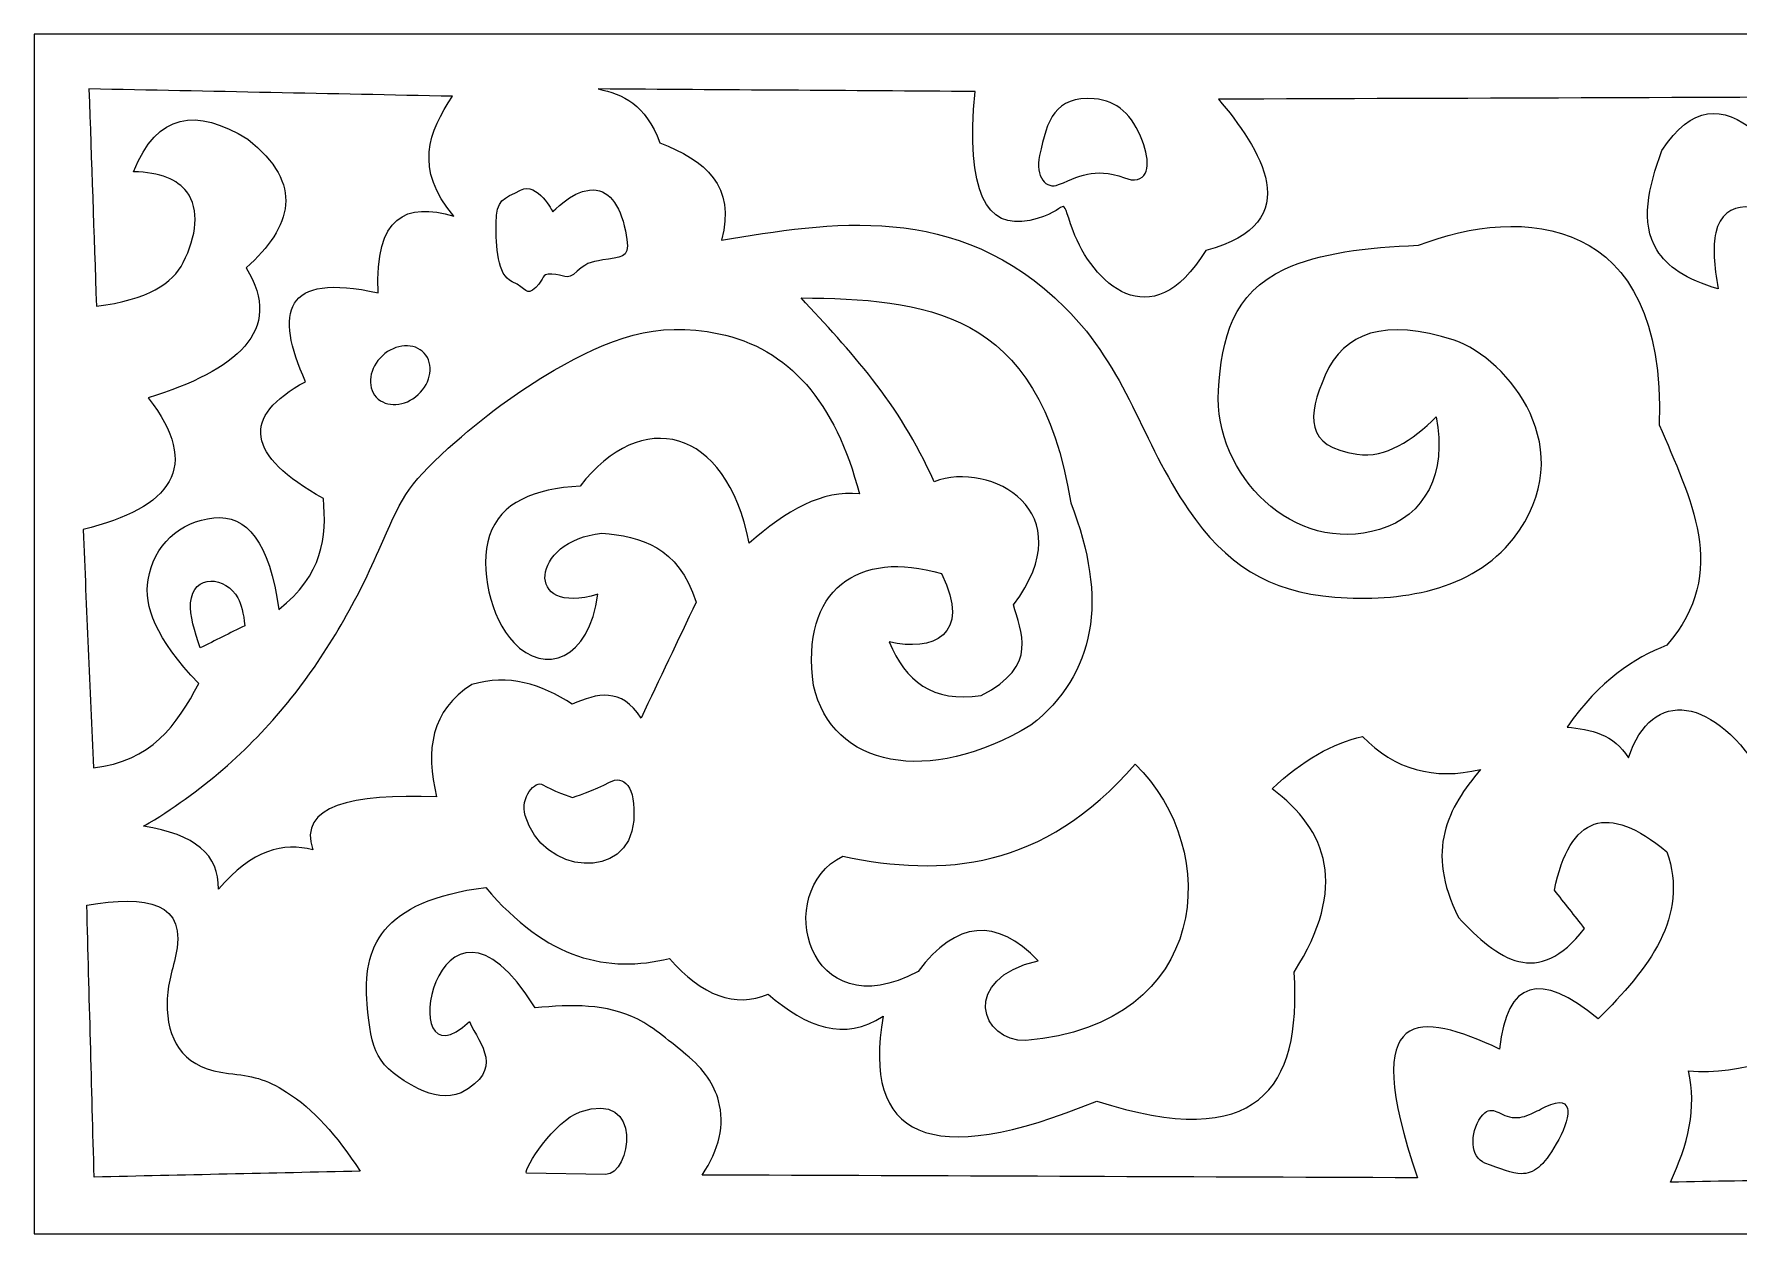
# Model space of a CAD drawing. Header units: centimetres. Extents: x -27.5 to -1.9, y -9.5 to -5.7.
# Drawn here: x -14.36 to -8.96, y -9.5 to -5.7 of the extents above; entities that cross this region are included whole.
import ezdxf

# ---------------------------------------------------------------- set-up
doc = ezdxf.new("R2010")
doc.units = ezdxf.units.CM
doc.header["$MEASUREMENT"] = 0
doc.layers.add('layer 1', color=7, linetype='Continuous')

msp = doc.modelspace()

# ---------------------------------------------------------------- linework, layer by layer
at = {"layer": 'layer 1', "color": 7, "lineweight": 9}
for points, knots in [([(-1.85082, -5.70121), (-1.85082, -5.70121), (-1.85082, -9.5), (-1.85082, -9.5), (-1.85082, -9.5), (-1.85082, -9.5), (-14.35874, -9.5), (-14.35874, -9.5), (-14.35874, -9.5), (-14.35874, -9.5), (-14.35874, -5.70121), (-14.35874, -5.70121), (-14.35874, -5.70121), (-14.35874, -5.70121), (-1.85082, -5.70121), (-1.85082, -5.70121)], [0, 0, 0, 0, 0.2, 0.2, 0.2, 0.2, 0.4, 0.4, 0.4, 0.4, 0.6, 0.6, 0.6, 0.6, 1, 1, 1, 1]), ([(-13.03441, -5.89807), (-13.10829, -6.01038), (-13.15702, -6.12737), (-13.02972, -6.27734), (-13.02972, -6.27734), (-13.18077, -6.23278), (-13.28093, -6.27802), (-13.26919, -6.52082), (-13.26919, -6.52082), (-13.57131, -6.45283), (-13.59792, -6.5824), (-13.4993, -6.80179), (-13.4993, -6.80179), (-13.70589, -6.91257), (-13.68708, -7.03585), (-13.44295, -7.17169), (-13.44295, -7.17169), (-13.43108, -7.29364), (-13.44506, -7.41339), (-13.58383, -7.52287), (-13.58383, -7.52287), (-13.61334, -7.30942), (-13.68513, -7.22237), (-13.78955, -7.23305), (-13.78955, -7.23305), (-13.89799, -7.24413), (-13.98057, -7.32032), (-13.99781, -7.42933), (-13.99781, -7.42933), (-14.01087, -7.51199), (-13.9752, -7.61412), (-13.83742, -7.757), (-13.83742, -7.757), (-13.90606, -7.88828), (-13.98891, -8.00542), (-14.17082, -8.02392), (-14.17082, -8.02392), (-14.18177, -7.7726), (-14.19274, -7.5213), (-14.20371, -7.27002), (-14.20371, -7.27002), (-13.9235, -7.20134), (-13.82643, -7.07176), (-13.99707, -6.85328), (-13.99707, -6.85328), (-13.71837, -6.76506), (-13.56497, -6.64174), (-13.68715, -6.44124), (-13.68715, -6.44124), (-13.54308, -6.31086), (-13.50078, -6.17661), (-13.68245, -6.03384), (-13.68245, -6.03384), (-13.84405, -5.93356), (-13.97007, -5.94992), (-14.04404, -6.13687), (-14.04404, -6.13687), (-13.95836, -6.13824), (-13.90451, -6.16267), (-13.87559, -6.20068), (-13.87559, -6.20068), (-13.83335, -6.25622), (-13.84428, -6.34079), (-13.88667, -6.42478), (-13.88667, -6.42478), (-13.91984, -6.49055), (-13.99783, -6.54188), (-14.16143, -6.56296), (-14.16143, -6.56296), (-14.16925, -6.33351), (-14.17707, -6.10408), (-14.18492, -5.87465), (-14.18492, -5.87465), (-13.80139, -5.88247), (-13.41789, -5.89027), (-13.03441, -5.89807)], [0, 0, 0, 0, 0.05, 0.05, 0.05, 0.05, 0.1, 0.1, 0.1, 0.1, 0.15, 0.15, 0.15, 0.15, 0.2, 0.2, 0.2, 0.2, 0.25, 0.25, 0.25, 0.25, 0.3, 0.3, 0.3, 0.3, 0.35, 0.35, 0.35, 0.35, 0.4, 0.4, 0.4, 0.4, 0.45, 0.45, 0.45, 0.45, 0.5, 0.5, 0.5, 0.5, 0.55, 0.55, 0.55, 0.55, 0.6, 0.6, 0.6, 0.6, 0.65, 0.65, 0.65, 0.65, 0.7, 0.7, 0.7, 0.7, 0.75, 0.75, 0.75, 0.75, 0.8, 0.8, 0.8, 0.8, 0.85, 0.85, 0.85, 0.85, 0.9, 0.9, 0.9, 0.9, 1, 1, 1, 1]), ([(-8.31258, -5.89928), (-8.42379, -5.97148), (-8.50982, -6.05855), (-8.54902, -6.17317), (-8.54902, -6.17317), (-8.56435, -6.21803), (-8.57253, -6.26712), (-8.57222, -6.32119), (-8.57222, -6.32119), (-8.57563, -6.26372), (-8.58719, -6.21738), (-8.60607, -6.18113), (-8.60607, -6.18113), (-8.63553, -6.1246), (-8.68289, -6.09257), (-8.74508, -6.08109), (-8.74508, -6.08109), (-8.85458, -6.06086), (-8.81961, -6.08239), (-8.91034, -6.0086), (-8.91034, -6.0086), (-9.0115, -5.9263), (-9.11037, -5.92515), (-9.20509, -6.06967), (-9.20509, -6.06967), (-9.2477, -6.18684), (-9.27368, -6.29858), (-9.22071, -6.38473), (-9.22071, -6.38473), (-9.18893, -6.43643), (-9.12869, -6.47893), (-9.02658, -6.50781), (-9.02658, -6.50781), (-9.04056, -6.43422), (-9.04385, -6.37415), (-9.03432, -6.33036), (-9.03432, -6.33036), (-9.00946, -6.2161), (-8.88301, -6.23509), (-8.81988, -6.30211), (-8.81988, -6.30211), (-8.7444, -6.38215), (-8.76769, -6.5384), (-8.86431, -6.75122), (-8.86431, -6.75122), (-8.90481, -7.02895), (-8.95226, -7.30551), (-8.81563, -7.61127), (-8.81563, -7.61127), (-8.78124, -7.75987), (-8.77708, -7.9086), (-8.88054, -8.05752), (-8.88054, -8.05752), (-9.03697, -7.79521), (-9.23759, -7.76781), (-9.31056, -7.99261), (-9.31056, -7.99261), (-9.35727, -7.91772), (-9.42944, -7.90221), (-9.50529, -7.89524), (-9.50529, -7.89524), (-9.39977, -7.74643), (-9.29429, -7.67813), (-9.18886, -7.63561), (-9.18886, -7.63561), (-8.98766, -7.40296), (-9.11669, -7.17039), (-9.2132, -6.93783), (-9.2132, -6.93783), (-9.18937, -6.26851), (-9.64988, -6.24318), (-9.97589, -6.36988), (-9.97589, -6.36988), (-10.14084, -6.37581), (-10.28969, -6.39476), (-10.39942, -6.44528), (-10.39942, -6.44528), (-10.56344, -6.52078), (-10.59916, -6.66489), (-10.60882, -6.82968), (-10.60882, -6.82968), (-10.62451, -7.09667), (-10.36986, -7.35253), (-10.09905, -7.26975), (-10.09905, -7.26975), (-9.95492, -7.2257), (-9.88486, -7.09352), (-9.91909, -6.91349), (-9.91909, -6.91349), (-9.99654, -6.98636), (-10.07669, -7.04504), (-10.17068, -7.03131), (-10.17068, -7.03131), (-10.33631, -7.00712), (-10.32772, -6.91172), (-10.27083, -6.78138), (-10.27083, -6.78138), (-10.21168, -6.64597), (-10.08253, -6.59985), (-9.86229, -6.67008), (-9.86229, -6.67008), (-9.69092, -6.73068), (-9.45636, -7.018), (-9.6746, -7.29776), (-9.6746, -7.29776), (-9.80532, -7.4654), (-10.03594, -7.50006), (-10.24006, -7.48376), (-10.24006, -7.48376), (-10.45163, -7.46686), (-10.58646, -7.37898), (-10.7041, -7.20713), (-10.7041, -7.20713), (-10.85369, -6.98854), (-10.89743, -6.76365), (-11.09414, -6.56744), (-11.09414, -6.56744), (-11.4379, -6.22446), (-11.84183, -6.29807), (-12.18281, -6.35365), (-12.18281, -6.35365), (-12.13393, -6.18149), (-12.23545, -6.10105), (-12.37754, -6.04533), (-12.37754, -6.04533), (-12.42249, -5.92219), (-12.49536, -5.89193), (-12.57227, -5.87494), (-12.57227, -5.87494), (-12.17468, -5.87766), (-11.7771, -5.88036), (-11.37956, -5.88306), (-11.37956, -5.88306), (-11.40956, -6.20147), (-11.34377, -6.32072), (-11.2062, -6.29101), (-11.2062, -6.29101), (-11.0691, -6.26139), (-11.11614, -6.19472), (-11.06901, -6.32369), (-11.06901, -6.32369), (-11.01015, -6.48466), (-10.8216, -6.6715), (-10.64932, -6.3861), (-10.64932, -6.3861), (-10.31839, -6.30115), (-10.48044, -6.05798), (-10.60875, -5.9074), (-10.60875, -5.9074), (-9.84335, -5.90468), (-9.07796, -5.90198), (-8.31258, -5.89928)], [0, 0, 0, 0, 0.025641, 0.025641, 0.025641, 0.025641, 0.0512821, 0.0512821, 0.0512821, 0.0512821, 0.0769231, 0.0769231, 0.0769231, 0.0769231, 0.1025641, 0.1025641, 0.1025641, 0.1025641, 0.1282051, 0.1282051, 0.1282051, 0.1282051, 0.1538462, 0.1538462, 0.1538462, 0.1538462, 0.1794872, 0.1794872, 0.1794872, 0.1794872, 0.2051282, 0.2051282, 0.2051282, 0.2051282, 0.2307692, 0.2307692, 0.2307692, 0.2307692, 0.2564103, 0.2564103, 0.2564103, 0.2564103, 0.2820513, 0.2820513, 0.2820513, 0.2820513, 0.3076923, 0.3076923, 0.3076923, 0.3076923, 0.3333333, 0.3333333, 0.3333333, 0.3333333, 0.3589744, 0.3589744, 0.3589744, 0.3589744, 0.3846154, 0.3846154, 0.3846154, 0.3846154, 0.4102564, 0.4102564, 0.4102564, 0.4102564, 0.4358974, 0.4358974, 0.4358974, 0.4358974, 0.4615385, 0.4615385, 0.4615385, 0.4615385, 0.4871795, 0.4871795, 0.4871795, 0.4871795, 0.5128205, 0.5128205, 0.5128205, 0.5128205, 0.5384615, 0.5384615, 0.5384615, 0.5384615, 0.5641026, 0.5641026, 0.5641026, 0.5641026, 0.5897436, 0.5897436, 0.5897436, 0.5897436, 0.6153846, 0.6153846, 0.6153846, 0.6153846, 0.6410256, 0.6410256, 0.6410256, 0.6410256, 0.6666667, 0.6666667, 0.6666667, 0.6666667, 0.6923077, 0.6923077, 0.6923077, 0.6923077, 0.7179487, 0.7179487, 0.7179487, 0.7179487, 0.7435897, 0.7435897, 0.7435897, 0.7435897, 0.7692308, 0.7692308, 0.7692308, 0.7692308, 0.7948718, 0.7948718, 0.7948718, 0.7948718, 0.8205128, 0.8205128, 0.8205128, 0.8205128, 0.8461538, 0.8461538, 0.8461538, 0.8461538, 0.8717949, 0.8717949, 0.8717949, 0.8717949, 0.8974359, 0.8974359, 0.8974359, 0.8974359, 0.9230769, 0.9230769, 0.9230769, 0.9230769, 0.9487179, 0.9487179, 0.9487179, 0.9487179, 1, 1, 1, 1]), ([(-11.11479, -6.17789), (-11.1548, -6.19396), (-11.18943, -6.15422), (-11.1751, -6.08554), (-11.1751, -6.08554), (-11.15145, -5.97233), (-11.12711, -5.89706), (-11.00194, -5.90614), (-11.00194, -5.90614), (-10.92944, -5.91142), (-10.88145, -5.95646), (-10.84976, -6.03971), (-10.84976, -6.03971), (-10.82582, -6.10267), (-10.82394, -6.16762), (-10.88574, -6.1629), (-10.88574, -6.1629), (-10.94234, -6.14206), (-10.97897, -6.13755), (-11.01179, -6.14236), (-11.01179, -6.14236), (-11.04458, -6.14717), (-11.07355, -6.16133), (-11.11479, -6.17789)], [0, 0, 0, 0, 0.1428571, 0.1428571, 0.1428571, 0.1428571, 0.2857143, 0.2857143, 0.2857143, 0.2857143, 0.4285714, 0.4285714, 0.4285714, 0.4285714, 0.5714286, 0.5714286, 0.5714286, 0.5714286, 0.7142857, 0.7142857, 0.7142857, 0.7142857, 1, 1, 1, 1]), ([(-12.71661, -6.26397), (-12.71661, -6.26397), (-12.76444, -6.16832), (-12.81824, -6.19522), (-12.81824, -6.19522), (-12.87205, -6.22212), (-12.89596, -6.22511), (-12.89596, -6.29984), (-12.89596, -6.29984), (-12.89596, -6.37457), (-12.89297, -6.46425), (-12.84515, -6.48518), (-12.84515, -6.48518), (-12.79732, -6.5061), (-12.8033, -6.533), (-12.77041, -6.50311), (-12.77041, -6.50311), (-12.73753, -6.47322), (-12.75846, -6.46126), (-12.7196, -6.46126), (-12.7196, -6.46126), (-12.68074, -6.46126), (-12.67476, -6.48518), (-12.63889, -6.45229), (-12.63889, -6.45229), (-12.60302, -6.41941), (-12.59106, -6.4224), (-12.54024, -6.41343), (-12.54024, -6.41343), (-12.48942, -6.40447), (-12.4685, -6.40746), (-12.48643, -6.32376), (-12.48643, -6.32376), (-12.50437, -6.24006), (-12.54024, -6.18924), (-12.60003, -6.19522), (-12.60003, -6.19522), (-12.65981, -6.2012), (-12.71661, -6.26397), (-12.71661, -6.26397)], [0, 0, 0, 0, 0.0909091, 0.0909091, 0.0909091, 0.0909091, 0.1818182, 0.1818182, 0.1818182, 0.1818182, 0.2727273, 0.2727273, 0.2727273, 0.2727273, 0.3636364, 0.3636364, 0.3636364, 0.3636364, 0.4545455, 0.4545455, 0.4545455, 0.4545455, 0.5454545, 0.5454545, 0.5454545, 0.5454545, 0.6363636, 0.6363636, 0.6363636, 0.6363636, 0.7272727, 0.7272727, 0.7272727, 0.7272727, 0.8181818, 0.8181818, 0.8181818, 0.8181818, 1, 1, 1, 1]), ([(-11.93028, -6.53631), (-11.77659, -6.70362), (-11.62031, -6.86546), (-11.50942, -7.11842), (-11.50942, -7.11842), (-11.32984, -7.0503), (-11.03429, -7.21296), (-11.25769, -7.50781), (-11.25769, -7.50781), (-11.23627, -7.59138), (-11.17352, -7.70157), (-11.35996, -7.79494), (-11.35996, -7.79494), (-11.51436, -7.81883), (-11.60157, -7.74868), (-11.65102, -7.62581), (-11.65102, -7.62581), (-11.51547, -7.65694), (-11.38798, -7.60722), (-11.48582, -7.40948), (-11.48582, -7.40948), (-11.7482, -7.33113), (-11.93356, -7.45899), (-11.89094, -7.76347), (-11.89094, -7.76347), (-11.83224, -8.02279), (-11.52839, -8.08442), (-11.20263, -7.88933), (-11.20263, -7.88933), (-10.99812, -7.72807), (-10.95618, -7.49336), (-11.07676, -7.18529), (-11.07676, -7.18529), (-11.17368, -6.56584), (-11.54752, -6.54145), (-11.93028, -6.53631)], [0, 0, 0, 0, 0.1, 0.1, 0.1, 0.1, 0.2, 0.2, 0.2, 0.2, 0.3, 0.3, 0.3, 0.3, 0.4, 0.4, 0.4, 0.4, 0.5, 0.5, 0.5, 0.5, 0.6, 0.6, 0.6, 0.6, 0.7, 0.7, 0.7, 0.7, 0.8, 0.8, 0.8, 0.8, 1, 1, 1, 1]), ([(-14.01199, -8.20918), (-13.85014, -8.23406), (-13.7713, -8.30046), (-13.77541, -8.40841), (-13.77541, -8.40841), (-13.66649, -8.28279), (-13.56897, -8.25995), (-13.47658, -8.28389), (-13.47658, -8.28389), (-13.52335, -8.14376), (-13.35316, -8.10645), (-13.08435, -8.1158), (-13.08435, -8.1158), (-13.11969, -7.96847), (-13.10312, -7.84191), (-12.97229, -7.76093), (-12.97229, -7.76093), (-12.85717, -7.72569), (-12.7534, -7.75889), (-12.65478, -7.82319), (-12.65478, -7.82319), (-12.57591, -7.78774), (-12.49911, -7.76895), (-12.43688, -7.86677), (-12.43688, -7.86677), (-12.37878, -7.74434), (-12.32068, -7.6219), (-12.26256, -7.49945), (-12.26256, -7.49945), (-12.32054, -7.32268), (-12.43681, -7.29171), (-12.56139, -7.28155), (-12.56139, -7.28155), (-12.78727, -7.30403), (-12.8106, -7.5475), (-12.57384, -7.47455), (-12.57384, -7.47455), (-12.60039, -7.68375), (-12.74281, -7.73108), (-12.84007, -7.62774), (-12.84007, -7.62774), (-12.91406, -7.54908), (-12.95011, -7.39179), (-12.91644, -7.28915), (-12.91644, -7.28915), (-12.88176, -7.18358), (-12.77543, -7.1407), (-12.62987, -7.13213), (-12.62987, -7.13213), (-12.43793, -6.88355), (-12.16825, -6.94084), (-12.09446, -7.31268), (-12.09446, -7.31268), (-11.97826, -7.20997), (-11.86206, -7.1436), (-11.74582, -7.15704), (-11.74582, -7.15704), (-11.82118, -6.8649), (-11.96945, -6.69577), (-12.19068, -6.64974), (-12.19068, -6.64974), (-12.39154, -6.60794), (-12.53997, -6.6661), (-12.71187, -6.76531), (-12.71187, -6.76531), (-12.82534, -6.83078), (-12.93709, -6.91367), (-13.04722, -7.01252), (-13.04722, -7.01252), (-13.18044, -7.13202), (-13.19815, -7.17717), (-13.26728, -7.33513), (-13.26728, -7.33513), (-13.34361, -7.50945), (-13.43724, -7.67195), (-13.5556, -7.81739), (-13.5556, -7.81739), (-13.67832, -7.96818), (-13.82769, -8.10072), (-14.01199, -8.20918)], [0, 0, 0, 0, 0.047619, 0.047619, 0.047619, 0.047619, 0.0952381, 0.0952381, 0.0952381, 0.0952381, 0.1428571, 0.1428571, 0.1428571, 0.1428571, 0.1904762, 0.1904762, 0.1904762, 0.1904762, 0.2380952, 0.2380952, 0.2380952, 0.2380952, 0.2857143, 0.2857143, 0.2857143, 0.2857143, 0.3333333, 0.3333333, 0.3333333, 0.3333333, 0.3809524, 0.3809524, 0.3809524, 0.3809524, 0.4285714, 0.4285714, 0.4285714, 0.4285714, 0.4761905, 0.4761905, 0.4761905, 0.4761905, 0.5238095, 0.5238095, 0.5238095, 0.5238095, 0.5714286, 0.5714286, 0.5714286, 0.5714286, 0.6190476, 0.6190476, 0.6190476, 0.6190476, 0.6666667, 0.6666667, 0.6666667, 0.6666667, 0.7142857, 0.7142857, 0.7142857, 0.7142857, 0.7619048, 0.7619048, 0.7619048, 0.7619048, 0.8095238, 0.8095238, 0.8095238, 0.8095238, 0.8571429, 0.8571429, 0.8571429, 0.8571429, 0.9047619, 0.9047619, 0.9047619, 0.9047619, 1, 1, 1, 1]), ([(-13.12342, -6.71135), (-13.09224, -6.74528), (-13.10092, -6.80431), (-13.14277, -6.84276), (-13.14277, -6.84276), (-13.18459, -6.88117), (-13.24413, -6.88481), (-13.27533, -6.85087), (-13.27533, -6.85087), (-13.3065, -6.81691), (-13.29783, -6.75789), (-13.256, -6.71946), (-13.256, -6.71946), (-13.21417, -6.68103), (-13.15461, -6.67739), (-13.12342, -6.71135)], [0, 0, 0, 0, 0.2, 0.2, 0.2, 0.2, 0.4, 0.4, 0.4, 0.4, 0.6, 0.6, 0.6, 0.6, 1, 1, 1, 1]), ([(-13.69185, -7.57438), (-13.69522, -7.53528), (-13.70291, -7.50689), (-13.71372, -7.48633), (-13.71372, -7.48633), (-13.74968, -7.41802), (-13.85628, -7.40735), (-13.86302, -7.50228), (-13.86302, -7.50228), (-13.86581, -7.54168), (-13.85127, -7.59192), (-13.83272, -7.64462), (-13.83272, -7.64462), (-13.78575, -7.6212), (-13.7388, -7.59778), (-13.69185, -7.57438)], [0, 0, 0, 0, 0.2, 0.2, 0.2, 0.2, 0.4, 0.4, 0.4, 0.4, 0.6, 0.6, 0.6, 0.6, 1, 1, 1, 1]), ([(-12.24325, -9.31365), (-11.4885, -9.31653), (-10.73372, -9.31943), (-9.97892, -9.32233), (-9.97892, -9.32233), (-10.16803, -8.7655), (-9.97094, -8.79797), (-9.71865, -8.91458), (-9.71865, -8.91458), (-9.69555, -8.69771), (-9.59144, -8.66593), (-9.40633, -8.81915), (-9.40633, -8.81915), (-9.24698, -8.66018), (-9.11662, -8.49543), (-9.18944, -8.28994), (-9.18944, -8.28994), (-9.37745, -8.1338), (-9.49601, -8.1743), (-9.54514, -8.41139), (-9.54514, -8.41139), (-9.51334, -8.4519), (-9.48154, -8.49237), (-9.44971, -8.53285), (-9.44971, -8.53285), (-9.59726, -8.72455), (-9.7245, -8.63168), (-9.84879, -8.49815), (-9.84879, -8.49815), (-9.95633, -8.28398), (-9.88095, -8.15104), (-9.77938, -8.02967), (-9.77938, -8.02967), (-9.92689, -8.0644), (-10.05127, -8.02972), (-10.15243, -7.92556), (-10.15243, -7.92556), (-10.24789, -7.94584), (-10.34334, -8.00079), (-10.43873, -8.0904), (-10.43873, -8.0904), (-10.26378, -8.22343), (-10.19729, -8.39989), (-10.36932, -8.67166), (-10.36932, -8.67166), (-10.34471, -9.04046), (-10.48642, -9.24292), (-10.99396, -9.07941), (-10.99396, -9.07941), (-11.52972, -9.29994), (-11.73651, -9.19152), (-11.67066, -8.81047), (-11.67066, -8.81047), (-11.79216, -8.89149), (-11.91362, -8.84524), (-12.03503, -8.74107), (-12.03503, -8.74107), (-12.13921, -8.78447), (-12.24325, -8.74689), (-12.34736, -8.62828), (-12.34736, -8.62828), (-12.54112, -8.67463), (-12.73484, -8.63415), (-12.92862, -8.40272), (-12.92862, -8.40272), (-13.26362, -8.4461), (-13.32006, -8.5956), (-13.30439, -8.77262), (-13.30439, -8.77262), (-13.29156, -8.91786), (-13.27681, -8.97274), (-13.14113, -9.04057), (-13.14113, -9.04057), (-13.09633, -9.06298), (-13.05149, -9.07089), (-13.0067, -9.05339), (-13.0067, -9.05339), (-12.86841, -8.97825), (-12.94611, -8.90305), (-12.98067, -8.82782), (-12.98067, -8.82782), (-13.10357, -8.944), (-13.13011, -8.80553), (-13.08667, -8.70182), (-13.08667, -8.70182), (-13.0432, -8.59812), (-12.9297, -8.52917), (-12.77246, -8.78444), (-12.77246, -8.78444), (-12.65727, -8.773), (-12.54483, -8.77091), (-12.44766, -8.82036), (-12.44766, -8.82036), (-12.3975, -8.84585), (-12.33947, -8.89529), (-12.29485, -8.93168), (-12.29485, -8.93168), (-12.23671, -8.97915), (-12.20515, -9.02839), (-12.19151, -9.07908), (-12.19151, -9.07908), (-12.17117, -9.15475), (-12.18908, -9.23258), (-12.24325, -9.31365)], [0, 0, 0, 0, 0.037037, 0.037037, 0.037037, 0.037037, 0.0740741, 0.0740741, 0.0740741, 0.0740741, 0.1111111, 0.1111111, 0.1111111, 0.1111111, 0.1481481, 0.1481481, 0.1481481, 0.1481481, 0.1851852, 0.1851852, 0.1851852, 0.1851852, 0.2222222, 0.2222222, 0.2222222, 0.2222222, 0.2592593, 0.2592593, 0.2592593, 0.2592593, 0.2962963, 0.2962963, 0.2962963, 0.2962963, 0.3333333, 0.3333333, 0.3333333, 0.3333333, 0.3703704, 0.3703704, 0.3703704, 0.3703704, 0.4074074, 0.4074074, 0.4074074, 0.4074074, 0.4444444, 0.4444444, 0.4444444, 0.4444444, 0.4814815, 0.4814815, 0.4814815, 0.4814815, 0.5185185, 0.5185185, 0.5185185, 0.5185185, 0.5555556, 0.5555556, 0.5555556, 0.5555556, 0.5925926, 0.5925926, 0.5925926, 0.5925926, 0.6296296, 0.6296296, 0.6296296, 0.6296296, 0.6666667, 0.6666667, 0.6666667, 0.6666667, 0.7037037, 0.7037037, 0.7037037, 0.7037037, 0.7407407, 0.7407407, 0.7407407, 0.7407407, 0.7777778, 0.7777778, 0.7777778, 0.7777778, 0.8148148, 0.8148148, 0.8148148, 0.8148148, 0.8518519, 0.8518519, 0.8518519, 0.8518519, 0.8888889, 0.8888889, 0.8888889, 0.8888889, 0.9259259, 0.9259259, 0.9259259, 0.9259259, 1, 1, 1, 1]), ([(-10.87219, -8.01279), (-11.16545, -8.34887), (-11.47906, -8.37067), (-11.79843, -8.30446), (-11.79843, -8.30446), (-12.02353, -8.41416), (-11.91133, -8.85893), (-11.55956, -8.66903), (-11.55956, -8.66903), (-11.4393, -8.50858), (-11.31253, -8.49721), (-11.1793, -8.635), (-11.1793, -8.635), (-11.42909, -8.69236), (-11.36108, -8.89237), (-11.21832, -8.88779), (-11.21832, -8.88779), (-10.6324, -8.83695), (-10.59408, -8.28475), (-10.87219, -8.01279)], [0, 0, 0, 0, 0.1666667, 0.1666667, 0.1666667, 0.1666667, 0.3333333, 0.3333333, 0.3333333, 0.3333333, 0.5, 0.5, 0.5, 0.5, 0.6666667, 0.6666667, 0.6666667, 0.6666667, 1, 1, 1, 1]), ([(-12.65455, -8.11858), (-12.65455, -8.11858), (-12.72333, -8.09431), (-12.7476, -8.07813), (-12.7476, -8.07813), (-12.77188, -8.06195), (-12.82042, -8.11858), (-12.80424, -8.17522), (-12.80424, -8.17522), (-12.75057, -8.36307), (-12.47473, -8.38548), (-12.46036, -8.1914), (-12.46036, -8.1914), (-12.45227, -8.08217), (-12.49273, -8.04576), (-12.53723, -8.07004), (-12.53723, -8.07004), (-12.58173, -8.09431), (-12.65455, -8.11858), (-12.65455, -8.11858)], [0, 0, 0, 0, 0.1666667, 0.1666667, 0.1666667, 0.1666667, 0.3333333, 0.3333333, 0.3333333, 0.3333333, 0.5, 0.5, 0.5, 0.5, 0.6666667, 0.6666667, 0.6666667, 0.6666667, 1, 1, 1, 1]), ([(-14.19188, -8.45943), (-14.18415, -8.7463), (-14.1764, -9.0332), (-14.16862, -9.32013), (-14.16862, -9.32013), (-13.88795, -9.3139), (-13.60725, -9.3077), (-13.32653, -9.30152), (-13.32653, -9.30152), (-13.40133, -9.1872), (-13.47379, -9.1049), (-13.55908, -9.05089), (-13.55908, -9.05089), (-13.62602, -9.0085), (-13.66906, -8.99992), (-13.74275, -8.99178), (-13.74275, -8.99178), (-13.8777, -8.97688), (-13.93153, -8.90111), (-13.93719, -8.78928), (-13.93719, -8.78928), (-13.94043, -8.72475), (-13.92625, -8.68524), (-13.912, -8.62588), (-13.912, -8.62588), (-13.86855, -8.44502), (-14.00347, -8.42767), (-14.19188, -8.45943)], [0, 0, 0, 0, 0.125, 0.125, 0.125, 0.125, 0.25, 0.25, 0.25, 0.25, 0.375, 0.375, 0.375, 0.375, 0.5, 0.5, 0.5, 0.5, 0.625, 0.625, 0.625, 0.625, 0.75, 0.75, 0.75, 0.75, 1, 1, 1, 1]), ([(-8.61204, -8.80168), (-8.78162, -8.93836), (-8.9512, -8.99893), (-9.12085, -8.9834), (-9.12085, -8.9834), (-9.09309, -9.10103), (-9.12251, -9.21872), (-9.17796, -9.33644), (-9.17796, -9.33644), (-8.90796, -9.33123), (-8.63798, -9.32604), (-8.36803, -9.32087), (-8.36803, -9.32087), (-8.5394, -9.18932), (-8.62074, -9.01623), (-8.61204, -8.80168)], [0, 0, 0, 0, 0.2, 0.2, 0.2, 0.2, 0.4, 0.4, 0.4, 0.4, 0.6, 0.6, 0.6, 0.6, 1, 1, 1, 1]), ([(-12.80019, -9.30799), (-12.80019, -9.30799), (-12.54937, -9.31203), (-12.54937, -9.31203), (-12.54937, -9.31203), (-12.47014, -9.31329), (-12.42454, -9.04179), (-12.63028, -9.1138), (-12.63028, -9.1138), (-12.71119, -9.14212), (-12.80829, -9.29181), (-12.80019, -9.30799)], [0, 0, 0, 0, 0.25, 0.25, 0.25, 0.25, 0.5, 0.5, 0.5, 0.5, 1, 1, 1, 1]), ([(-9.7777, -9.13025), (-9.81465, -9.18143), (-9.81056, -9.25919), (-9.76538, -9.27558), (-9.76538, -9.27558), (-9.71551, -9.29367), (-9.68002, -9.30875), (-9.64977, -9.30931), (-9.64977, -9.30931), (-9.61084, -9.31003), (-9.58054, -9.28679), (-9.53937, -9.21507), (-9.53937, -9.21507), (-9.49608, -9.13971), (-9.47335, -9.05035), (-9.57447, -9.09751), (-9.57447, -9.09751), (-9.59178, -9.10708), (-9.6089, -9.11531), (-9.62428, -9.12205), (-9.62428, -9.12205), (-9.6461, -9.13162), (-9.6639, -9.13315), (-9.67898, -9.13099), (-9.67898, -9.13099), (-9.72418, -9.12454), (-9.74495, -9.0849), (-9.7777, -9.13025)], [0, 0, 0, 0, 0.125, 0.125, 0.125, 0.125, 0.25, 0.25, 0.25, 0.25, 0.375, 0.375, 0.375, 0.375, 0.5, 0.5, 0.5, 0.5, 0.625, 0.625, 0.625, 0.625, 0.75, 0.75, 0.75, 0.75, 1, 1, 1, 1])]:
    msp.add_open_spline(points, degree=3, knots=knots, dxfattribs=at)

doc.saveas('drawing.dxf')
